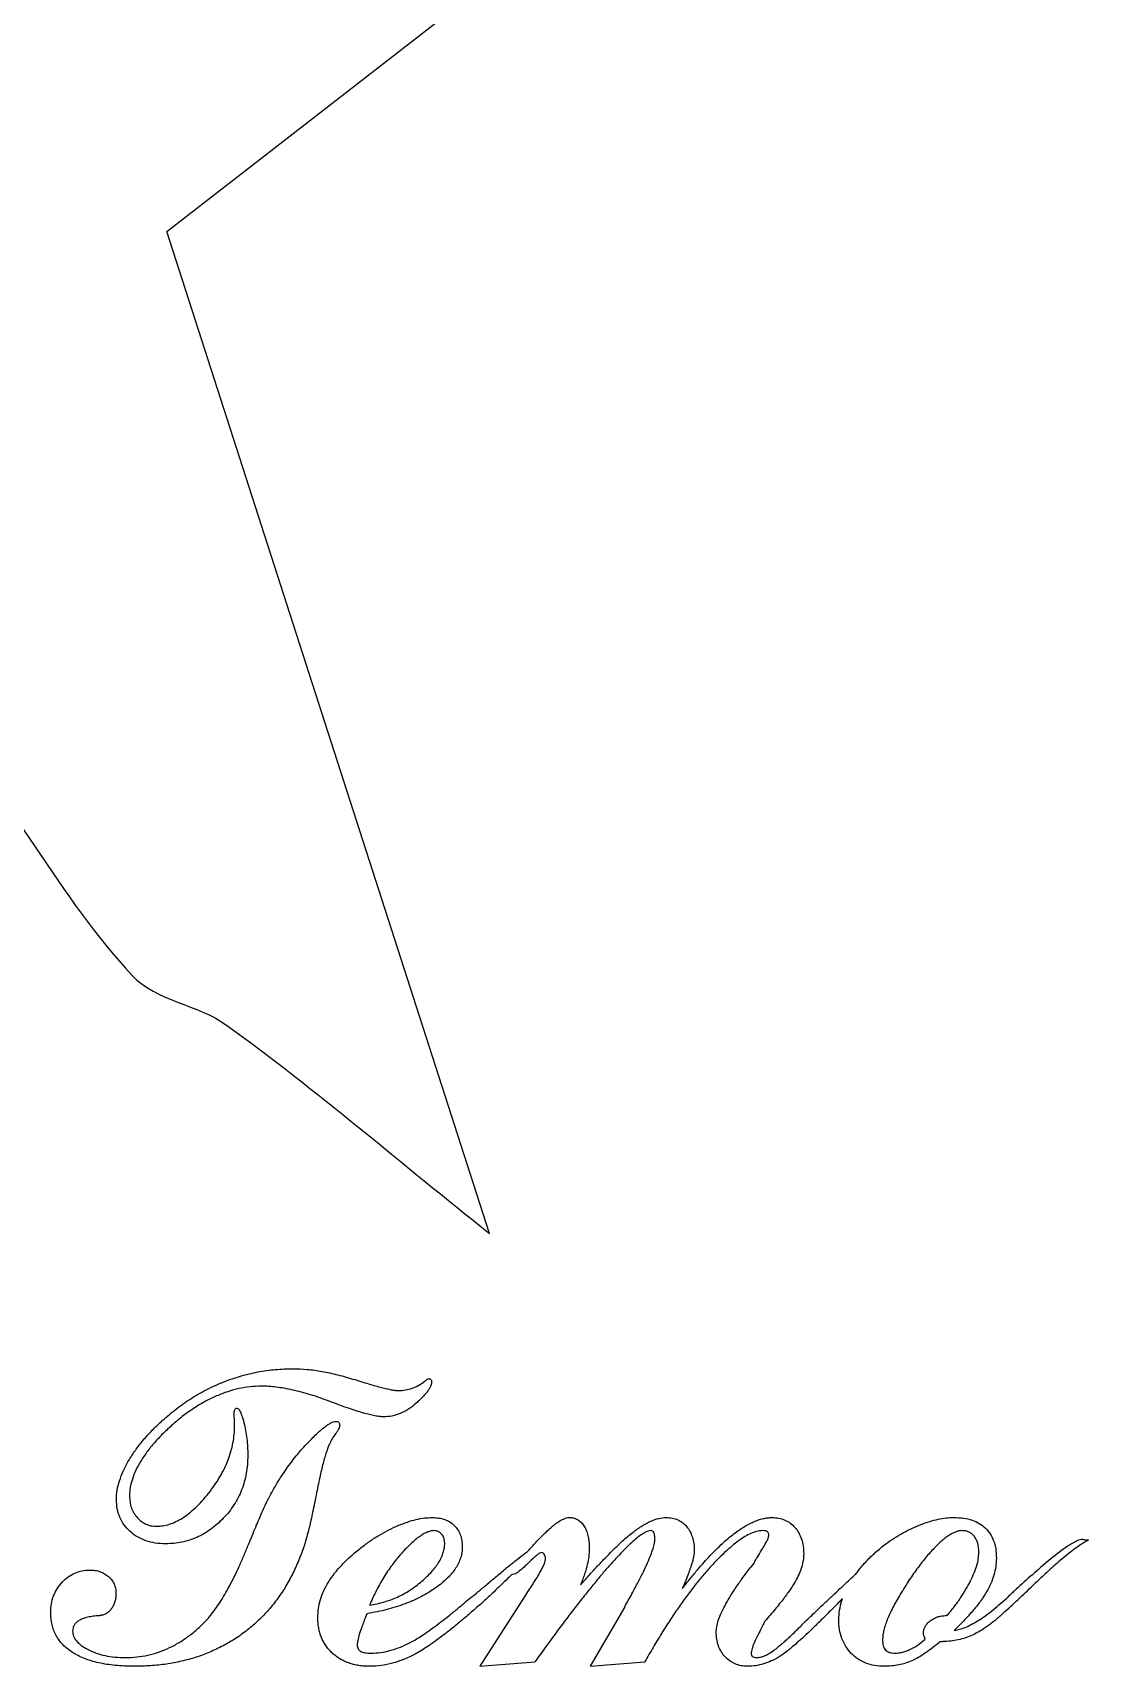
# Model space of a CAD drawing. Header units: inches. Extents: x 20 to 626, y -11 to 338.
# Drawn here: x 66.7 to 87.98, y 172.87 to 205.8 of the extents above; entities that cross this region are included whole.
import ezdxf

# ---------------------------------------------------------------- set-up
doc = ezdxf.new("R2010")
doc.units = ezdxf.units.IN
doc.header["$MEASUREMENT"] = 0

msp = doc.modelspace()

# ---------------------------------------------------------------- linework, layer by layer
at = {"color": 7, "linetype": 'Continuous', "lineweight": 25}
for p, q in [((69.41, 201.798), (86.81, 215.298)), ((75.91, 181.598), (69.41, 201.798)), ((81.246, 174.957), (81.164, 174.854)), ((76.674, 174.355), (75.716, 172.87)), ((78.636, 174.069), (77.94, 172.87)), ((85.135, 173.893), (85.117, 173.893)), ((84.997, 173.369), (85.049, 173.369)), ((75.716, 172.87), (76.826, 172.958)), ((77.94, 172.87), (79.04, 172.958))]:
    msp.add_line(p, q, dxfattribs=at)
for points, knots in [([(62.31, 193.298), (62.744, 192.998), (63.143, 192.642), (63.61, 192.398), (63.984, 192.204), (64.527, 192.31), (64.81, 191.998), (66.269, 190.397), (67.23, 188.381), (68.71, 186.798), (69.199, 186.276), (70.03, 186.217), (70.61, 185.798), (72.438, 184.479), (74.144, 182.998), (75.91, 181.598)], [0, 0, 0, 0, 1, 1, 1, 2, 2, 2, 3, 3, 3, 4, 4, 4, 5, 5, 5, 5]), ([(69.317, 177.824), (69.413, 177.906), (69.601, 178.069), (69.906, 178.281), (70.222, 178.461), (70.552, 178.609), (70.891, 178.725), (71.239, 178.81), (71.596, 178.86), (71.837, 178.867), (71.958, 178.87)], [0, 0, 0, 0, 0.130332, 0.257051, 0.381956, 0.505732, 0.629033, 0.751556, 0.87512, 1, 1, 1, 1]), ([(71.958, 178.87), (72.05, 178.867), (72.244, 178.861), (72.544, 178.817), (72.864, 178.748), (73.137, 178.667), (73.356, 178.6), (73.506, 178.554), (73.641, 178.517), (73.758, 178.485), (73.86, 178.462), (73.945, 178.443), (74.014, 178.433), (74.055, 178.43), (74.072, 178.429)], [0, 0, 0, 0, 0.128625, 0.267945, 0.418258, 0.581531, 0.662002, 0.73504, 0.799075, 0.855692, 0.90336, 0.943649, 0.975758, 1, 1, 1, 1]), ([(71.311, 178.517), (71.236, 178.515), (71.085, 178.51), (70.859, 178.472), (70.634, 178.41), (70.408, 178.323), (70.183, 178.215), (69.962, 178.08), (69.741, 177.927), (69.602, 177.807), (69.531, 177.746)], [0, 0, 0, 0, 0.113538, 0.22765, 0.345928, 0.467217, 0.593196, 0.722969, 0.858233, 1, 1, 1, 1]), ([(73.769, 177.899), (73.744, 177.901), (73.689, 177.904), (73.597, 177.919), (73.49, 177.945), (73.364, 177.977), (73.221, 178.023), (73.061, 178.074), (72.885, 178.139), (72.695, 178.208), (72.502, 178.282), (72.309, 178.343), (72.126, 178.398), (71.948, 178.44), (71.779, 178.476), (71.616, 178.498), (71.461, 178.515), (71.36, 178.517), (71.311, 178.517)], [0, 0, 0, 0, 0.029311, 0.065445, 0.108778, 0.159721, 0.218623, 0.284698, 0.358325, 0.439675, 0.522736, 0.601824, 0.677369, 0.748661, 0.816603, 0.881138, 0.942057, 1, 1, 1, 1]), ([(74.745, 178.607), (74.744, 178.593), (74.741, 178.564), (74.726, 178.518), (74.701, 178.47), (74.667, 178.417), (74.623, 178.361), (74.568, 178.302), (74.505, 178.239), (74.41, 178.151), (74.283, 178.051), (74.117, 177.965), (73.946, 177.908), (73.828, 177.902), (73.769, 177.899)], [0, 0, 0, 0, 0.032601, 0.068713, 0.112068, 0.159573, 0.215595, 0.278126, 0.348199, 0.425948, 0.580417, 0.724952, 0.862592, 1, 1, 1, 1]), ([(74.072, 178.429), (74.121, 178.431), (74.218, 178.436), (74.359, 178.474), (74.493, 178.534), (74.572, 178.593), (74.613, 178.623)], [0, 0, 0, 0, 0.250546, 0.493894, 0.742607, 1, 1, 1, 1]), ([(74.613, 178.623), (74.627, 178.636), (74.649, 178.655), (74.675, 178.665), (74.683, 178.669)], [0, 0, 0, 0, 0.677606, 1, 1, 1, 1]), ([(74.683, 178.669), (74.692, 178.668), (74.709, 178.667), (74.729, 178.652), (74.743, 178.632), (74.745, 178.615), (74.745, 178.607)], [0, 0, 0, 0, 0.269661, 0.510854, 0.744177, 1, 1, 1, 1]), ([(70.765, 177.96), (70.765, 177.976), (70.766, 178.005), (70.779, 178.041), (70.795, 178.068), (70.811, 178.074), (70.817, 178.076)], [0, 0, 0, 0, 0.347694, 0.627967, 0.854149, 1, 1, 1, 1]), ([(70.775, 177.723), (70.774, 177.746), (70.774, 177.792), (70.769, 177.86), (70.767, 177.917), (70.765, 177.949), (70.765, 177.96)], [0, 0, 0, 0, 0.284679, 0.593027, 0.860473, 1, 1, 1, 1]), ([(70.817, 178.076), (70.83, 178.071), (70.863, 178.057), (70.893, 177.99), (70.931, 177.899), (70.964, 177.771), (70.999, 177.624), (71.021, 177.462), (71.038, 177.294), (71.039, 177.178), (71.039, 177.119)], [0, 0, 0, 0, 0.038586, 0.105066, 0.203983, 0.339224, 0.49503, 0.655571, 0.824674, 1, 1, 1, 1]), ([(68.392, 176.238), (68.395, 176.299), (68.401, 176.425), (68.453, 176.616), (68.53, 176.815), (68.639, 177.021), (68.773, 177.229), (68.933, 177.433), (69.113, 177.634), (69.248, 177.759), (69.317, 177.824)], [0, 0, 0, 0, 0.096968, 0.200305, 0.313414, 0.437184, 0.569582, 0.706792, 0.849848, 1, 1, 1, 1]), ([(69.531, 177.746), (69.464, 177.686), (69.334, 177.57), (69.16, 177.384), (69.008, 177.198), (68.883, 177.011), (68.783, 176.829), (68.712, 176.65), (68.665, 176.479), (68.66, 176.366), (68.657, 176.311)], [0, 0, 0, 0, 0.156522, 0.303391, 0.441937, 0.572599, 0.693361, 0.803381, 0.905441, 1, 1, 1, 1]), ([(69.199, 175.694), (69.243, 175.696), (69.331, 175.701), (69.464, 175.732), (69.595, 175.786), (69.728, 175.858), (69.859, 175.954), (69.991, 176.068), (70.123, 176.203), (70.25, 176.357), (70.372, 176.519), (70.479, 176.688), (70.57, 176.857), (70.646, 177.027), (70.702, 177.2), (70.744, 177.373), (70.77, 177.548), (70.773, 177.665), (70.775, 177.723)], [0, 0, 0, 0, 0.047354, 0.09579, 0.146611, 0.200405, 0.258434, 0.321469, 0.388907, 0.462235, 0.537138, 0.608377, 0.677711, 0.744434, 0.809777, 0.873628, 0.936848, 1, 1, 1, 1]), ([(71.461, 176.262), (71.517, 176.364), (71.627, 176.566), (71.816, 176.847), (72.009, 177.112), (72.186, 177.309), (72.324, 177.454), (72.419, 177.546), (72.505, 177.626), (72.583, 177.69), (72.652, 177.741), (72.714, 177.776), (72.766, 177.802), (72.8, 177.806), (72.815, 177.807)], [0, 0, 0, 0, 0.167422, 0.329277, 0.485687, 0.637539, 0.708891, 0.77231, 0.827844, 0.876559, 0.917186, 0.951456, 0.978643, 1, 1, 1, 1]), ([(72.892, 177.728), (72.891, 177.718), (72.888, 177.694), (72.87, 177.656), (72.846, 177.609), (72.798, 177.543), (72.742, 177.464), (72.708, 177.395), (72.692, 177.365)], [0, 0, 0, 0, 0.076984, 0.173127, 0.29999, 0.451825, 0.753645, 1, 1, 1, 1]), ([(72.815, 177.807), (72.827, 177.807), (72.849, 177.807), (72.876, 177.789), (72.892, 177.762), (72.892, 177.741), (72.892, 177.728)], [0, 0, 0, 0, 0.283508, 0.502846, 0.716492, 1, 1, 1, 1]), ([(72.692, 177.365), (72.682, 177.341), (72.659, 177.29), (72.628, 177.204), (72.597, 177.103), (72.563, 176.987), (72.531, 176.855), (72.496, 176.709), (72.462, 176.546), (72.44, 176.433), (72.428, 176.373)], [0, 0, 0, 0, 0.074489, 0.163176, 0.265822, 0.382984, 0.515693, 0.661752, 0.823517, 1, 1, 1, 1]), ([(71.039, 177.119), (71.038, 177.058), (71.034, 176.937), (71.012, 176.76), (70.973, 176.59), (70.919, 176.428), (70.85, 176.272), (70.764, 176.125), (70.664, 175.984), (70.549, 175.854), (70.425, 175.734), (70.294, 175.629), (70.156, 175.54), (70.013, 175.467), (69.864, 175.409), (69.709, 175.37), (69.549, 175.345), (69.44, 175.342), (69.385, 175.341)], [0, 0, 0, 0, 0.067983, 0.133852, 0.198266, 0.261241, 0.323872, 0.387018, 0.450355, 0.515492, 0.579778, 0.641901, 0.702097, 0.7617, 0.820211, 0.879288, 0.938648, 1, 1, 1, 1]), ([(69.385, 175.341), (69.315, 175.343), (69.179, 175.348), (68.987, 175.396), (68.814, 175.474), (68.665, 175.583), (68.544, 175.718), (68.455, 175.874), (68.402, 176.05), (68.396, 176.174), (68.392, 176.238)], [0, 0, 0, 0, 0.139877, 0.270326, 0.393536, 0.516352, 0.635946, 0.753092, 0.871863, 1, 1, 1, 1]), ([(68.657, 176.311), (68.659, 176.268), (68.662, 176.185), (68.691, 176.066), (68.742, 175.959), (68.809, 175.866), (68.892, 175.789), (68.986, 175.735), (69.089, 175.699), (69.162, 175.696), (69.199, 175.694)], [0, 0, 0, 0, 0.140268, 0.271953, 0.398432, 0.524491, 0.646908, 0.763505, 0.879079, 1, 1, 1, 1]), ([(70.213, 173.806), (70.247, 173.844), (70.316, 173.923), (70.411, 174.056), (70.508, 174.2), (70.602, 174.361), (70.698, 174.535), (70.792, 174.723), (70.887, 174.926), (70.975, 175.14), (71.063, 175.348), (71.142, 175.542), (71.215, 175.714), (71.28, 175.865), (71.337, 175.994), (71.384, 176.103), (71.426, 176.19), (71.451, 176.24), (71.461, 176.262)], [0, 0, 0, 0, 0.054832, 0.113662, 0.176575, 0.243862, 0.31548, 0.391954, 0.4727, 0.558258, 0.642511, 0.718059, 0.785746, 0.844924, 0.89605, 0.939126, 0.973914, 1, 1, 1, 1]), ([(72.428, 176.373), (72.413, 176.303), (72.386, 176.172), (72.35, 175.987), (72.315, 175.827), (72.293, 175.728), (72.283, 175.683)], [0, 0, 0, 0, 0.303045, 0.570076, 0.801885, 1, 1, 1, 1]), ([(73.321, 175.261), (73.382, 175.307), (73.503, 175.398), (73.691, 175.518), (73.881, 175.621), (74.068, 175.71), (74.252, 175.78), (74.429, 175.832), (74.597, 175.864), (74.707, 175.868), (74.76, 175.87)], [0, 0, 0, 0, 0.145314, 0.285453, 0.421024, 0.552279, 0.676732, 0.792387, 0.899993, 1, 1, 1, 1]), ([(74.76, 175.87), (74.805, 175.868), (74.89, 175.865), (75.01, 175.835), (75.115, 175.784), (75.204, 175.713), (75.275, 175.625), (75.328, 175.522), (75.358, 175.403), (75.361, 175.318), (75.363, 175.274)], [0, 0, 0, 0, 0.138475, 0.266181, 0.384569, 0.502299, 0.618908, 0.736647, 0.86296, 1, 1, 1, 1]), ([(76.868, 175.39), (76.904, 175.428), (76.971, 175.5), (77.072, 175.597), (77.164, 175.68), (77.248, 175.748), (77.325, 175.802), (77.396, 175.838), (77.458, 175.865), (77.498, 175.869), (77.516, 175.87)], [0, 0, 0, 0, 0.190111, 0.360006, 0.511088, 0.642523, 0.756207, 0.853144, 0.93395, 1, 1, 1, 1]), ([(77.516, 175.87), (77.547, 175.869), (77.605, 175.866), (77.687, 175.831), (77.758, 175.779), (77.816, 175.704), (77.866, 175.613), (77.897, 175.504), (77.919, 175.38), (77.921, 175.292), (77.922, 175.245)], [0, 0, 0, 0, 0.10822, 0.209966, 0.312931, 0.425907, 0.548111, 0.683202, 0.832605, 1, 1, 1, 1]), ([(77.749, 174.515), (77.803, 174.576), (77.908, 174.695), (78.062, 174.864), (78.208, 175.018), (78.345, 175.158), (78.471, 175.284), (78.59, 175.394), (78.699, 175.49), (78.829, 175.595), (78.979, 175.702), (79.154, 175.796), (79.318, 175.858), (79.426, 175.866), (79.477, 175.87)], [0, 0, 0, 0, 0.109261, 0.211487, 0.30625, 0.39316, 0.472679, 0.544858, 0.609315, 0.666994, 0.768083, 0.855778, 0.932543, 1, 1, 1, 1]), ([(79.477, 175.87), (79.518, 175.868), (79.596, 175.865), (79.708, 175.829), (79.806, 175.769), (79.889, 175.688), (79.957, 175.588), (80.005, 175.47), (80.035, 175.337), (80.038, 175.242), (80.039, 175.193)], [0, 0, 0, 0, 0.123057, 0.238452, 0.350945, 0.467161, 0.588447, 0.715177, 0.85067, 1, 1, 1, 1]), ([(79.798, 174.438), (79.844, 174.497), (79.934, 174.612), (80.07, 174.776), (80.2, 174.929), (80.328, 175.07), (80.453, 175.198), (80.573, 175.316), (80.689, 175.422), (80.803, 175.516), (80.913, 175.599), (81.02, 175.671), (81.124, 175.733), (81.226, 175.782), (81.326, 175.821), (81.423, 175.849), (81.517, 175.867), (81.579, 175.869), (81.61, 175.87)], [0, 0, 0, 0, 0.094695, 0.184228, 0.269081, 0.349247, 0.424411, 0.495051, 0.561661, 0.62353, 0.681608, 0.736052, 0.786553, 0.834347, 0.879214, 0.921495, 0.961598, 1, 1, 1, 1]), ([(81.61, 175.87), (81.655, 175.868), (81.743, 175.864), (81.867, 175.824), (81.978, 175.758), (82.073, 175.669), (82.15, 175.56), (82.206, 175.433), (82.24, 175.29), (82.243, 175.189), (82.245, 175.137)], [0, 0, 0, 0, 0.124602, 0.241525, 0.356177, 0.475333, 0.597938, 0.722636, 0.855307, 1, 1, 1, 1]), ([(83.9, 175.338), (83.955, 175.378), (84.066, 175.459), (84.243, 175.561), (84.42, 175.653), (84.601, 175.729), (84.779, 175.791), (84.952, 175.835), (85.116, 175.866), (85.223, 175.869), (85.276, 175.87)], [0, 0, 0, 0, 0.138164, 0.273942, 0.407338, 0.539338, 0.66685, 0.784742, 0.895828, 1, 1, 1, 1]), ([(85.276, 175.87), (85.34, 175.868), (85.463, 175.863), (85.635, 175.823), (85.785, 175.756), (85.91, 175.661), (86.007, 175.54), (86.08, 175.397), (86.121, 175.231), (86.125, 175.113), (86.128, 175.051)], [0, 0, 0, 0, 0.144052, 0.273752, 0.392244, 0.507197, 0.621004, 0.737129, 0.862089, 1, 1, 1, 1]), ([(72.283, 175.683), (72.255, 175.574), (72.199, 175.359), (72.089, 175.052), (71.961, 174.763), (71.815, 174.492), (71.649, 174.24), (71.464, 174.008), (71.259, 173.795), (71.037, 173.601), (70.798, 173.429), (70.544, 173.28), (70.278, 173.152), (69.998, 173.048), (69.704, 172.969), (69.397, 172.911), (69.077, 172.876), (68.859, 172.872), (68.748, 172.87)], [0, 0, 0, 0, 0.068619, 0.134938, 0.199064, 0.261281, 0.322391, 0.382631, 0.442504, 0.502313, 0.562143, 0.62171, 0.681644, 0.742046, 0.803658, 0.866994, 0.932405, 1, 1, 1, 1]), ([(74.798, 175.605), (74.777, 175.604), (74.732, 175.601), (74.665, 175.578), (74.591, 175.545), (74.515, 175.494), (74.432, 175.435), (74.346, 175.359), (74.253, 175.271), (74.124, 175.133), (73.965, 174.942), (73.789, 174.687), (73.63, 174.407), (73.54, 174.207), (73.495, 174.105)], [0, 0, 0, 0, 0.030439, 0.06489, 0.104004, 0.147832, 0.197852, 0.253636, 0.315927, 0.384407, 0.529534, 0.679839, 0.83669, 1, 1, 1, 1]), ([(75.01, 175.353), (75.007, 175.386), (75.003, 175.451), (74.951, 175.532), (74.883, 175.595), (74.825, 175.602), (74.798, 175.605)], [0, 0, 0, 0, 0.268854, 0.529139, 0.774475, 1, 1, 1, 1]), ([(79.167, 175.605), (79.147, 175.603), (79.101, 175.596), (79.028, 175.56), (78.944, 175.506), (78.849, 175.429), (78.739, 175.332), (78.618, 175.212), (78.484, 175.073), (78.338, 174.911), (78.181, 174.731), (78.015, 174.531), (77.839, 174.313), (77.653, 174.078), (77.46, 173.823), (77.255, 173.552), (77.043, 173.262), (76.899, 173.061), (76.826, 172.958)], [0, 0, 0, 0, 0.016903, 0.038878, 0.066859, 0.101263, 0.142055, 0.189608, 0.244273, 0.305287, 0.372401, 0.445387, 0.523972, 0.607628, 0.697523, 0.792748, 0.89339, 1, 1, 1, 1]), ([(81.419, 175.605), (81.386, 175.603), (81.314, 175.598), (81.204, 175.56), (81.086, 175.503), (80.96, 175.423), (80.826, 175.32), (80.682, 175.195), (80.53, 175.048), (80.371, 174.88), (80.206, 174.694), (80.041, 174.491), (79.876, 174.272), (79.709, 174.039), (79.541, 173.791), (79.374, 173.527), (79.206, 173.249), (79.096, 173.056), (79.04, 172.958)], [0, 0, 0, 0, 0.027777, 0.059119, 0.094815, 0.13543, 0.181879, 0.233901, 0.291682, 0.355892, 0.424496, 0.496271, 0.571317, 0.649935, 0.732184, 0.817706, 0.906966, 1, 1, 1, 1]), ([(79.245, 175.439), (79.244, 175.463), (79.243, 175.505), (79.229, 175.559), (79.204, 175.598), (79.178, 175.603), (79.167, 175.605)], [0, 0, 0, 0, 0.356684, 0.627239, 0.826983, 1, 1, 1, 1]), ([(81.539, 175.498), (81.539, 175.516), (81.539, 175.547), (81.517, 175.587), (81.472, 175.604), (81.439, 175.605), (81.419, 175.605)], [0, 0, 0, 0, 0.284191, 0.479374, 0.686951, 1, 1, 1, 1]), ([(85.434, 175.605), (85.415, 175.604), (85.375, 175.602), (85.314, 175.584), (85.249, 175.556), (85.181, 175.516), (85.108, 175.467), (85.033, 175.404), (84.954, 175.332), (84.839, 175.219), (84.692, 175.055), (84.52, 174.829), (84.344, 174.573), (84.232, 174.389), (84.174, 174.293)], [0, 0, 0, 0, 0.030418, 0.064094, 0.101811, 0.143483, 0.190792, 0.243265, 0.300237, 0.363417, 0.501452, 0.653578, 0.819273, 1, 1, 1, 1]), ([(85.775, 175.159), (85.774, 175.192), (85.772, 175.256), (85.756, 175.346), (85.726, 175.422), (85.688, 175.489), (85.638, 175.541), (85.578, 175.579), (85.509, 175.602), (85.46, 175.604), (85.434, 175.605)], [0, 0, 0, 0, 0.158888, 0.300402, 0.42835, 0.547247, 0.65944, 0.767952, 0.879976, 1, 1, 1, 1]), ([(72.451, 173.852), (72.454, 173.913), (72.459, 174.035), (72.501, 174.218), (72.57, 174.398), (72.666, 174.576), (72.791, 174.751), (72.94, 174.926), (73.12, 175.096), (73.252, 175.205), (73.321, 175.261)], [0, 0, 0, 0, 0.106419, 0.214279, 0.325963, 0.442861, 0.56753, 0.700939, 0.844783, 1, 1, 1, 1]), ([(75.363, 175.274), (75.361, 175.238), (75.358, 175.164), (75.332, 175.054), (75.289, 174.948), (75.23, 174.843), (75.153, 174.741), (75.06, 174.64), (74.95, 174.543), (74.825, 174.448), (74.687, 174.358), (74.538, 174.274), (74.379, 174.198), (74.21, 174.129), (74.031, 174.067), (73.842, 174.014), (73.644, 173.967), (73.508, 173.942), (73.438, 173.929)], [0, 0, 0, 0, 0.043941, 0.087787, 0.133251, 0.180334, 0.230835, 0.285107, 0.343284, 0.405836, 0.47192, 0.539858, 0.60968, 0.681897, 0.757247, 0.83474, 0.915782, 1, 1, 1, 1]), ([(73.495, 174.105), (73.544, 174.113), (73.64, 174.13), (73.783, 174.164), (73.921, 174.21), (74.055, 174.265), (74.185, 174.33), (74.311, 174.405), (74.432, 174.491), (74.548, 174.583), (74.655, 174.681), (74.75, 174.778), (74.829, 174.875), (74.895, 174.972), (74.946, 175.068), (74.982, 175.164), (75.006, 175.258), (75.009, 175.322), (75.01, 175.353)], [0, 0, 0, 0, 0.070796, 0.140475, 0.209703, 0.278681, 0.347771, 0.417336, 0.488104, 0.559665, 0.629934, 0.694564, 0.75391, 0.809339, 0.861391, 0.909251, 0.955176, 1, 1, 1, 1]), ([(76.725, 175.236), (76.746, 175.258), (76.794, 175.309), (76.841, 175.361), (76.868, 175.39)], [0, 0, 0, 0, 0.430481, 1, 1, 1, 1]), ([(77.922, 175.245), (77.92, 175.192), (77.916, 175.083), (77.888, 174.946), (77.86, 174.829), (77.828, 174.732), (77.793, 174.625), (77.764, 174.553), (77.749, 174.515)], [0, 0, 0, 0, 0.210336, 0.433064, 0.555272, 0.689229, 0.837601, 1, 1, 1, 1]), ([(78.636, 174.069), (78.685, 174.157), (78.778, 174.323), (78.902, 174.559), (79.009, 174.766), (79.093, 174.947), (79.159, 175.103), (79.207, 175.235), (79.237, 175.344), (79.243, 175.41), (79.245, 175.439)], [0, 0, 0, 0, 0.199877, 0.377928, 0.531792, 0.664016, 0.775155, 0.868343, 0.942909, 1, 1, 1, 1]), ([(81.246, 174.957), (81.268, 174.995), (81.317, 175.08), (81.368, 175.163), (81.396, 175.21)], [0, 0, 0, 0, 0.446068, 1, 1, 1, 1]), ([(81.396, 175.21), (81.418, 175.245), (81.456, 175.308), (81.499, 175.393), (81.53, 175.452), (81.537, 175.486), (81.539, 175.498)], [0, 0, 0, 0, 0.386234, 0.680041, 0.886189, 1, 1, 1, 1]), ([(83.294, 174.73), (83.311, 174.753), (83.378, 174.843), (83.507, 174.993), (83.692, 175.174), (83.83, 175.283), (83.9, 175.338)], [0.5358751, 0.5358751, 0.5358751, 0.5358751, 0.582157, 0.7170936, 0.8558401, 1, 1, 1, 1]), ([(87.872, 175.429), (87.835, 175.424), (87.799, 175.417), (87.732, 175.391), (87.7, 175.374), (87.605, 175.319), (87.544, 175.279), (87.366, 175.153), (87.253, 175.061), (87.031, 174.872), (86.92, 174.778), (86.703, 174.583), (86.595, 174.486), (86.487, 174.388)], [0, 0, 0, 0, 0.0625, 0.0625, 0.125, 0.125, 0.25, 0.25, 0.5, 0.5, 0.75, 0.75, 1, 1, 1, 1]), ([(87.981, 175.411), (87.949, 175.394), (87.879, 175.357), (87.772, 175.285), (87.652, 175.197), (87.52, 175.091), (87.373, 174.97), (87.216, 174.829), (87.044, 174.672), (86.927, 174.56), (86.865, 174.502)], [0, 0, 0, 0, 0.075288, 0.16436, 0.267588, 0.384615, 0.51629, 0.663209, 0.8242, 1, 1, 1, 1]), ([(87.872, 175.429), (87.88, 175.428), (87.906, 175.426), (87.931, 175.419), (87.947, 175.415)], [0, 0, 0, 0, 0.341263, 1, 1, 1, 1]), ([(87.981, 175.411), (87.978, 175.411), (87.975, 175.412), (87.972, 175.412), (87.969, 175.412), (87.967, 175.412), (87.964, 175.413), (87.958, 175.414), (87.953, 175.414), (87.947, 175.415)], [0, 0, 0, 0, 0.00000833774, 0.00000833774, 0.00000833774, 0.0000166758, 0.0000166758, 0.0000166758, 0.0000333485, 0.0000333485, 0.0000333485, 0.0000333485]), ([(76.088, 174.713), (76.155, 174.77), (76.281, 174.876), (76.462, 175.021), (76.589, 175.118), (76.655, 175.168), (76.668, 175.177)], [0, 0, 0, 0, 0.2069027, 0.3894723, 0.548468, 0.5861392, 0.5861392, 0.5861392, 0.5861392]), ([(76.962, 175.164), (76.949, 175.16), (76.913, 175.149), (76.856, 175.101), (76.775, 175.034), (76.684, 174.943), (76.591, 174.852), (76.507, 174.785), (76.443, 174.736), (76.401, 174.727), (76.384, 174.723)], [0, 0, 0, 0, 0.055812, 0.152701, 0.297875, 0.48773, 0.678943, 0.827002, 0.93167, 1, 1, 1, 1]), ([(76.674, 174.355), (76.704, 174.4), (76.761, 174.484), (76.835, 174.605), (76.901, 174.709), (76.95, 174.799), (76.99, 174.875), (77.016, 174.94), (77.035, 174.994), (77.038, 175.027), (77.039, 175.041)], [0, 0, 0, 0, 0.206989, 0.389647, 0.544511, 0.675297, 0.783929, 0.87316, 0.944983, 1, 1, 1, 1]), ([(77.039, 175.041), (77.038, 175.056), (77.037, 175.086), (77.018, 175.124), (76.995, 175.157), (76.972, 175.162), (76.962, 175.164)], [0, 0, 0, 0, 0.283323, 0.56253, 0.805525, 1, 1, 1, 1]), ([(80.039, 175.193), (80.039, 175.177), (80.038, 175.142), (80.026, 175.085), (80.012, 175.019), (79.99, 174.942), (79.96, 174.848), (79.916, 174.734), (79.863, 174.593), (79.821, 174.492), (79.798, 174.438)], [0, 0, 0, 0, 0.060684, 0.132683, 0.217926, 0.31494, 0.434831, 0.588199, 0.777229, 1, 1, 1, 1]), ([(82.245, 175.137), (82.243, 175.094), (82.238, 175.006), (82.206, 174.871), (82.152, 174.73), (82.092, 174.61), (82.031, 174.508), (81.977, 174.423), (81.911, 174.333), (81.84, 174.234), (81.756, 174.131), (81.668, 174.018), (81.567, 173.901), (81.497, 173.82), (81.461, 173.779)], [0, 0, 0, 0, 0.079639, 0.165415, 0.259284, 0.361487, 0.417542, 0.481172, 0.551047, 0.626942, 0.710446, 0.80001, 0.896076, 1, 1, 1, 1]), ([(85.135, 173.893), (85.183, 173.952), (85.278, 174.068), (85.405, 174.244), (85.514, 174.418), (85.606, 174.586), (85.679, 174.747), (85.734, 174.895), (85.766, 175.031), (85.772, 175.118), (85.775, 175.159)], [0, 0, 0, 0, 0.159317, 0.310166, 0.452484, 0.586521, 0.709438, 0.819323, 0.91544, 1, 1, 1, 1]), ([(86.128, 175.051), (86.125, 174.994), (86.12, 174.879), (86.08, 174.708), (86.02, 174.536), (85.93, 174.364), (85.813, 174.186), (85.663, 173.999), (85.483, 173.798), (85.346, 173.664), (85.274, 173.594)], [0, 0, 0, 0, 0.098734, 0.19874, 0.302483, 0.412231, 0.532717, 0.670142, 0.825919, 1, 1, 1, 1]), ([(67.069, 173.956), (67.071, 174.015), (67.075, 174.128), (67.122, 174.289), (67.193, 174.438), (67.293, 174.567), (67.414, 174.675), (67.55, 174.754), (67.7, 174.803), (67.804, 174.809), (67.857, 174.811)], [0, 0, 0, 0, 0.134644, 0.261802, 0.386149, 0.513775, 0.639041, 0.758354, 0.876937, 1, 1, 1, 1]), ([(67.857, 174.811), (67.894, 174.81), (67.964, 174.807), (68.065, 174.782), (68.156, 174.739), (68.235, 174.682), (68.301, 174.612), (68.351, 174.532), (68.378, 174.443), (68.382, 174.38), (68.384, 174.348)], [0, 0, 0, 0, 0.139561, 0.270294, 0.394802, 0.520945, 0.644314, 0.759717, 0.877831, 1, 1, 1, 1]), ([(75.437, 174.174), (75.482, 174.21), (75.579, 174.287), (75.73, 174.414), (75.903, 174.557), (76.024, 174.659), (76.088, 174.713)], [0, 0, 0, 0, 0.203074, 0.438287, 0.703579, 1, 1, 1, 1]), ([(76.284, 174.646), (76.234, 174.597), (76.141, 174.506), (76.009, 174.38), (75.894, 174.27), (75.822, 174.204), (75.789, 174.174)], [0, 0, 0, 0, 0.303776, 0.571932, 0.803021, 1, 1, 1, 1]), ([(80.481, 173.561), (80.483, 173.597), (80.489, 173.675), (80.523, 173.799), (80.578, 173.938), (80.653, 174.092), (80.751, 174.261), (80.869, 174.446), (81.008, 174.646), (81.111, 174.783), (81.164, 174.854)], [0, 0, 0, 0, 0.072992, 0.158566, 0.259354, 0.375102, 0.506041, 0.653763, 0.819029, 1, 1, 1, 1]), ([(82.831, 174.3), (82.879, 174.345), (82.973, 174.433), (83.109, 174.562), (83.216, 174.659), (83.277, 174.714), (83.294, 174.73)], [0, 0, 0, 0, 0.10847, 0.2105651, 0.306327, 0.3445457, 0.3445457, 0.3445457, 0.3445457]), ([(68.384, 174.348), (68.383, 174.318), (68.381, 174.261), (68.365, 174.178), (68.335, 174.102), (68.295, 174.035), (68.248, 173.978), (68.193, 173.936), (68.134, 173.904), (68.09, 173.898), (68.068, 173.894)], [0, 0, 0, 0, 0.1463, 0.285899, 0.418088, 0.547992, 0.67098, 0.783238, 0.89037, 1, 1, 1, 1]), ([(82.302, 173.798), (82.336, 173.831), (82.411, 173.903), (82.534, 174.02), (82.676, 174.154), (82.777, 174.249), (82.831, 174.3)], [0, 0, 0, 0, 0.196493, 0.429089, 0.696491, 1, 1, 1, 1]), ([(83.028, 174.236), (83.01, 174.218), (82.971, 174.177), (82.913, 174.12), (82.874, 174.081), (82.856, 174.063)], [0.3836002, 0.3836002, 0.3836002, 0.3836002, 0.5763905, 0.807898, 1, 1, 1, 1]), ([(82.951, 173.813), (82.955, 173.877), (82.962, 174.007), (82.997, 174.147), (83.023, 174.223), (83.028, 174.236)], [0, 0, 0, 0, 0.1029433, 0.2107325, 0.2325281, 0.2325281, 0.2325281, 0.2325281]), ([(84.174, 174.293), (84.147, 174.247), (84.095, 174.158), (84.026, 174.026), (83.966, 173.903), (83.918, 173.787), (83.88, 173.68), (83.853, 173.581), (83.838, 173.49), (83.835, 173.432), (83.833, 173.405)], [0, 0, 0, 0, 0.167183, 0.321284, 0.464461, 0.595085, 0.713567, 0.819069, 0.915115, 1, 1, 1, 1]), ([(85.274, 173.594), (85.311, 173.601), (85.387, 173.616), (85.503, 173.655), (85.626, 173.713), (85.754, 173.788), (85.891, 173.878), (86.035, 173.985), (86.185, 174.109), (86.285, 174.2), (86.337, 174.247)], [0, 0, 0, 0, 0.088123, 0.184681, 0.29055, 0.408769, 0.53792, 0.679035, 0.833184, 1, 1, 1, 1]), ([(86.263, 173.939), (86.314, 173.985), (86.365, 174.031), (86.415, 174.077), (86.466, 174.124), (86.516, 174.171), (86.566, 174.218), (86.666, 174.312), (86.766, 174.407), (86.865, 174.502)], [0, 0, 0, 0, 0.0002063167, 0.0002063167, 0.0002063167, 0.0004126426, 0.0004126426, 0.0004126426, 0.0008252345, 0.0008252345, 0.0008252345, 0.0008252345]), ([(86.487, 174.388), (86.475, 174.376), (86.462, 174.365), (86.45, 174.353), (86.437, 174.341), (86.425, 174.329), (86.412, 174.318), (86.387, 174.294), (86.362, 174.271), (86.337, 174.247)], [0, 0, 0, 0, 0.000051453, 0.000051453, 0.000051453, 0.000102906, 0.000102906, 0.000102906, 0.0002058115, 0.0002058115, 0.0002058115, 0.0002058115]), ([(68.748, 172.87), (68.683, 172.871), (68.556, 172.872), (68.372, 172.886), (68.199, 172.908), (68.038, 172.938), (67.887, 172.978), (67.749, 173.026), (67.621, 173.082), (67.506, 173.148), (67.404, 173.223), (67.313, 173.304), (67.238, 173.395), (67.175, 173.493), (67.128, 173.598), (67.093, 173.711), (67.073, 173.831), (67.07, 173.914), (67.069, 173.956)], [0, 0, 0, 0, 0.087066, 0.168826, 0.246076, 0.319054, 0.388196, 0.453143, 0.514886, 0.573661, 0.629817, 0.683629, 0.73543, 0.786959, 0.837438, 0.889402, 0.94352, 1, 1, 1, 1]), ([(68.012, 173.889), (67.973, 173.885), (67.899, 173.877), (67.796, 173.858), (67.709, 173.829), (67.637, 173.795), (67.58, 173.752), (67.54, 173.701), (67.515, 173.642), (67.511, 173.6), (67.51, 173.579)], [0, 0, 0, 0, 0.181602, 0.341813, 0.482721, 0.603238, 0.710618, 0.80739, 0.901568, 1, 1, 1, 1]), ([(68.068, 173.894), (68.06, 173.893), (68.041, 173.889), (68.022, 173.889), (68.012, 173.889)], [0, 0, 0, 0, 0.442168, 1, 1, 1, 1]), ([(73.438, 173.929), (73.422, 173.885), (73.391, 173.804), (73.347, 173.691), (73.315, 173.596), (73.281, 173.5), (73.255, 173.404), (73.248, 173.333), (73.245, 173.303)], [0, 0, 0, 0, 0.213127, 0.397034, 0.550293, 0.674351, 0.86261, 1, 1, 1, 1]), ([(75.789, 174.174), (75.716, 174.11), (75.576, 173.985), (75.37, 173.81), (75.179, 173.651), (75, 173.511), (74.835, 173.387), (74.684, 173.282), (74.547, 173.192), (74.385, 173.098), (74.192, 173.007), (73.961, 172.929), (73.732, 172.879), (73.58, 172.873), (73.504, 172.87)], [0, 0, 0, 0, 0.108605, 0.208972, 0.301457, 0.386166, 0.462346, 0.53118, 0.591614, 0.6449, 0.740072, 0.829884, 0.916248, 1, 1, 1, 1]), ([(73.531, 173.135), (73.592, 173.137), (73.718, 173.142), (73.908, 173.185), (74.104, 173.249), (74.269, 173.325), (74.409, 173.401), (74.525, 173.473), (74.652, 173.559), (74.79, 173.657), (74.937, 173.767), (75.095, 173.891), (75.263, 174.027), (75.378, 174.124), (75.437, 174.174)], [0, 0, 0, 0, 0.082956, 0.17071, 0.262415, 0.361558, 0.41614, 0.478149, 0.547189, 0.62351, 0.70665, 0.796652, 0.894426, 1, 1, 1, 1]), ([(82.856, 174.063), (82.792, 173.998), (82.67, 173.875), (82.494, 173.701), (82.333, 173.547), (82.187, 173.411), (82.057, 173.295), (81.94, 173.2), (81.84, 173.122), (81.728, 173.045), (81.596, 172.976), (81.437, 172.915), (81.277, 172.877), (81.169, 172.873), (81.115, 172.87)], [0, 0, 0, 0, 0.125606, 0.239959, 0.343079, 0.43499, 0.515727, 0.584938, 0.643515, 0.691194, 0.772651, 0.850223, 0.925289, 1, 1, 1, 1]), ([(84.657, 173.54), (84.658, 173.562), (84.661, 173.608), (84.69, 173.672), (84.733, 173.733), (84.793, 173.787), (84.863, 173.835), (84.942, 173.868), (85.027, 173.889), (85.087, 173.892), (85.117, 173.893)], [0, 0, 0, 0, 0.104593, 0.212203, 0.32682, 0.453801, 0.589331, 0.721064, 0.856887, 1, 1, 1, 1]), ([(86.263, 173.939), (86.21, 173.89), (86.108, 173.798), (85.952, 173.677), (85.8, 173.58), (85.653, 173.5), (85.507, 173.441), (85.358, 173.4), (85.205, 173.374), (85.101, 173.371), (85.049, 173.369)], [0, 0, 0, 0, 0.156302, 0.299302, 0.430582, 0.549906, 0.662372, 0.774766, 0.886533, 1, 1, 1, 1]), ([(67.51, 173.579), (67.514, 173.544), (67.522, 173.472), (67.588, 173.372), (67.69, 173.283), (67.824, 173.201), (67.986, 173.133), (68.168, 173.082), (68.366, 173.051), (68.504, 173.048), (68.576, 173.047)], [0, 0, 0, 0, 0.07966, 0.167147, 0.27031, 0.394021, 0.532773, 0.678659, 0.833716, 1, 1, 1, 1]), ([(68.576, 173.047), (68.652, 173.049), (68.802, 173.054), (69.025, 173.091), (69.242, 173.152), (69.454, 173.238), (69.658, 173.347), (69.854, 173.478), (70.04, 173.631), (70.155, 173.747), (70.213, 173.806)], [0, 0, 0, 0, 0.122603, 0.242872, 0.363846, 0.486331, 0.610804, 0.736535, 0.866208, 1, 1, 1, 1]), ([(73.504, 172.87), (73.466, 172.871), (73.39, 172.872), (73.279, 172.884), (73.175, 172.907), (73.075, 172.936), (72.982, 172.974), (72.894, 173.021), (72.814, 173.078), (72.738, 173.14), (72.671, 173.21), (72.612, 173.287), (72.563, 173.369), (72.521, 173.455), (72.489, 173.547), (72.468, 173.645), (72.453, 173.746), (72.452, 173.816), (72.451, 173.852)], [0, 0, 0, 0, 0.071486, 0.139954, 0.206008, 0.268978, 0.331522, 0.392408, 0.452329, 0.51331, 0.57346, 0.632316, 0.691098, 0.750443, 0.809886, 0.870955, 0.934463, 1, 1, 1, 1]), ([(81.115, 172.87), (81.07, 172.872), (80.984, 172.877), (80.861, 172.914), (80.75, 172.976), (80.655, 173.062), (80.578, 173.167), (80.52, 173.286), (80.486, 173.42), (80.483, 173.513), (80.481, 173.561)], [0, 0, 0, 0, 0.126623, 0.245867, 0.364619, 0.486438, 0.610412, 0.734344, 0.86302, 1, 1, 1, 1]), ([(81.357, 173.575), (81.332, 173.523), (81.287, 173.432), (81.233, 173.309), (81.197, 173.217), (81.189, 173.164), (81.186, 173.143)], [0, 0, 0, 0, 0.367808, 0.65525, 0.864797, 1, 1, 1, 1]), ([(81.299, 173.047), (81.325, 173.049), (81.382, 173.053), (81.467, 173.087), (81.562, 173.136), (81.645, 173.193), (81.717, 173.25), (81.781, 173.302), (81.85, 173.365), (81.929, 173.433), (82.013, 173.512), (82.103, 173.6), (82.2, 173.696), (82.267, 173.763), (82.302, 173.798)], [0, 0, 0, 0, 0.06108, 0.132281, 0.215054, 0.311711, 0.368001, 0.432577, 0.506188, 0.587439, 0.677796, 0.777296, 0.883675, 1, 1, 1, 1]), ([(81.461, 173.779), (81.446, 173.749), (81.413, 173.68), (81.377, 173.613), (81.357, 173.575)], [0, 0, 0, 0, 0.436637, 1, 1, 1, 1]), ([(83.869, 172.87), (83.803, 172.873), (83.676, 172.879), (83.496, 172.928), (83.336, 173.011), (83.199, 173.127), (83.087, 173.268), (83.009, 173.433), (82.958, 173.617), (82.953, 173.746), (82.951, 173.813)], [0, 0, 0, 0, 0.133658, 0.257254, 0.375984, 0.496311, 0.617048, 0.738266, 0.864559, 1, 1, 1, 1]), ([(73.245, 173.303), (73.246, 173.288), (73.246, 173.262), (73.262, 173.225), (73.282, 173.193), (73.315, 173.171), (73.356, 173.155), (73.405, 173.142), (73.465, 173.137), (73.508, 173.135), (73.531, 173.135)], [0, 0, 0, 0, 0.114187, 0.212905, 0.310528, 0.410263, 0.525329, 0.657824, 0.816538, 1, 1, 1, 1]), ([(83.833, 173.405), (83.834, 173.383), (83.836, 173.342), (83.846, 173.284), (83.865, 173.236), (83.894, 173.197), (83.931, 173.168), (83.977, 173.149), (84.03, 173.137), (84.068, 173.135), (84.088, 173.135)], [0, 0, 0, 0, 0.154582, 0.288848, 0.407032, 0.515031, 0.620464, 0.73273, 0.858248, 1, 1, 1, 1]), ([(84.997, 173.369), (84.945, 173.326), (84.847, 173.245), (84.701, 173.136), (84.561, 173.049), (84.427, 172.98), (84.294, 172.931), (84.158, 172.895), (84.016, 172.874), (83.919, 172.871), (83.869, 172.87)], [0, 0, 0, 0, 0.158984, 0.302572, 0.433376, 0.549506, 0.658943, 0.769566, 0.88313, 1, 1, 1, 1]), ([(84.088, 173.135), (84.111, 173.135), (84.158, 173.137), (84.229, 173.152), (84.304, 173.176), (84.412, 173.219), (84.547, 173.294), (84.643, 173.376), (84.692, 173.417)], [0, 0, 0, 0, 0.099515, 0.204866, 0.321562, 0.446159, 0.715705, 1, 1, 1, 1]), ([(84.692, 173.417), (84.688, 173.432), (84.679, 173.458), (84.664, 173.491), (84.659, 173.518), (84.657, 173.534), (84.657, 173.54)], [0, 0, 0, 0, 0.363736, 0.639265, 0.847981, 1, 1, 1, 1]), ([(81.186, 173.143), (81.187, 173.128), (81.188, 173.102), (81.206, 173.064), (81.249, 173.048), (81.281, 173.047), (81.299, 173.047)], [0, 0, 0, 0, 0.255469, 0.453988, 0.673666, 1, 1, 1, 1])]:
    msp.add_open_spline(points, degree=3, knots=knots, dxfattribs=at)
for points in [[(76.668, 175.177), (76.687, 175.197), (76.706, 175.216), (76.725, 175.236)], [(76.368, 174.726), (76.34, 174.699), (76.312, 174.672), (76.284, 174.646)], [(76.384, 174.723), (76.379, 174.724), (76.373, 174.724), (76.368, 174.726)]]:
    msp.add_open_spline(points, degree=3, dxfattribs=at)

doc.saveas('drawing.dxf')
